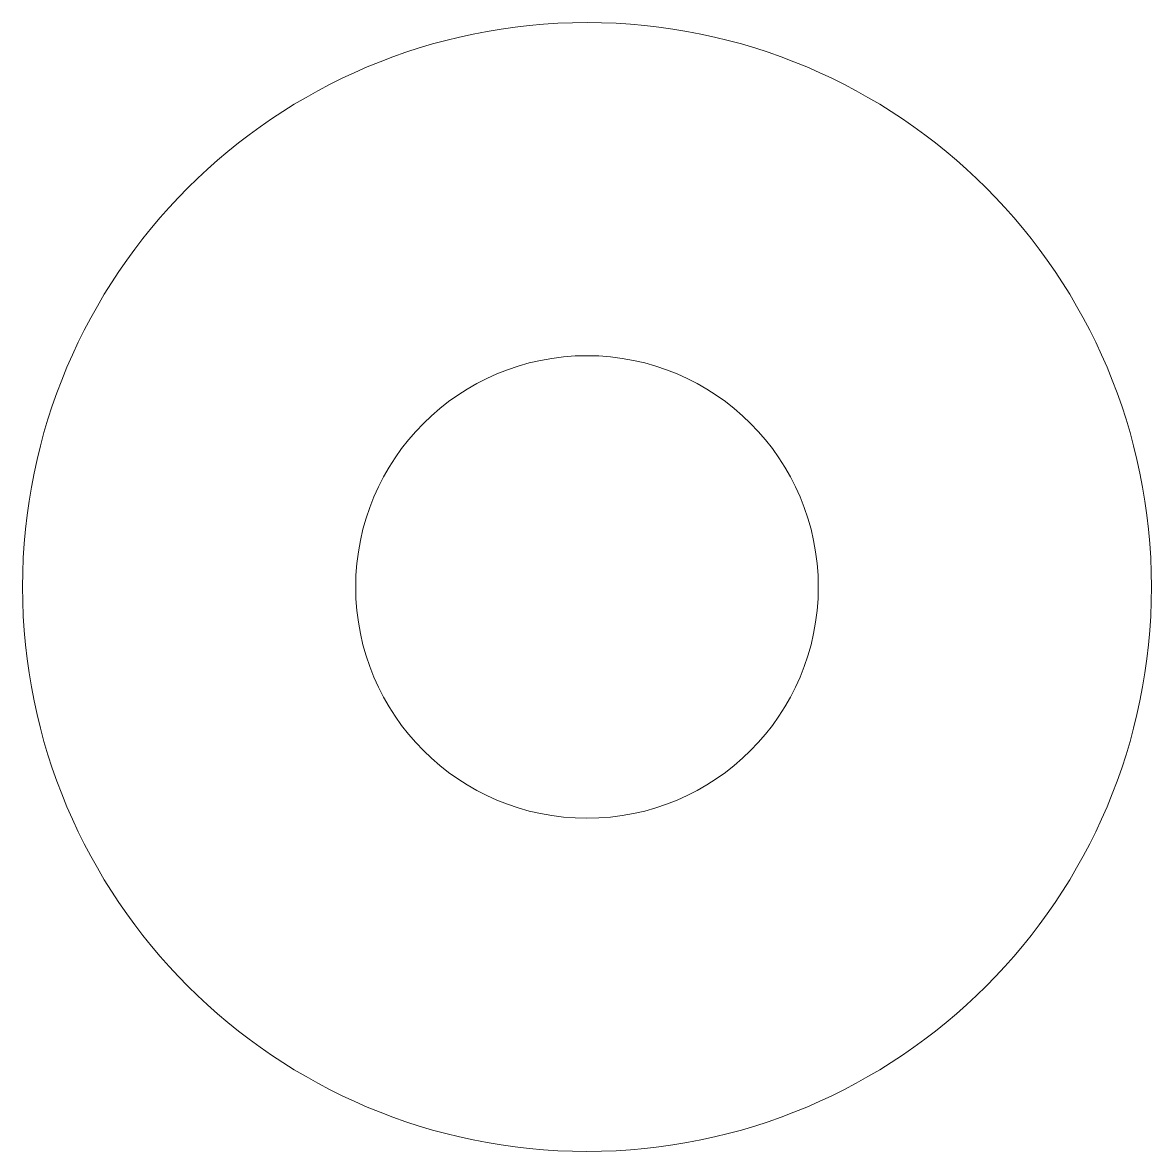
# Model space of a CAD drawing. Header units: millimetres. Extents: x -1.5 to 1.5, y 0 to 3.
import ezdxf

# ---------------------------------------------------------------- set-up
doc = ezdxf.new("R2010")
doc.units = ezdxf.units.MM
doc.layers.add('POSTE', color=3, linetype='Continuous', lineweight=13)

msp = doc.modelspace()

# ---------------------------------------------------------------- linework, layer by layer
at = {"layer": 'POSTE', "linetype": 'ByBlock'}
msp.add_circle((0, 1.5), 1.5, dxfattribs=at)
at = {"layer": 'POSTE'}
msp.add_circle((0, 1.5), 0.6147, dxfattribs=at)

doc.saveas('drawing.dxf')
